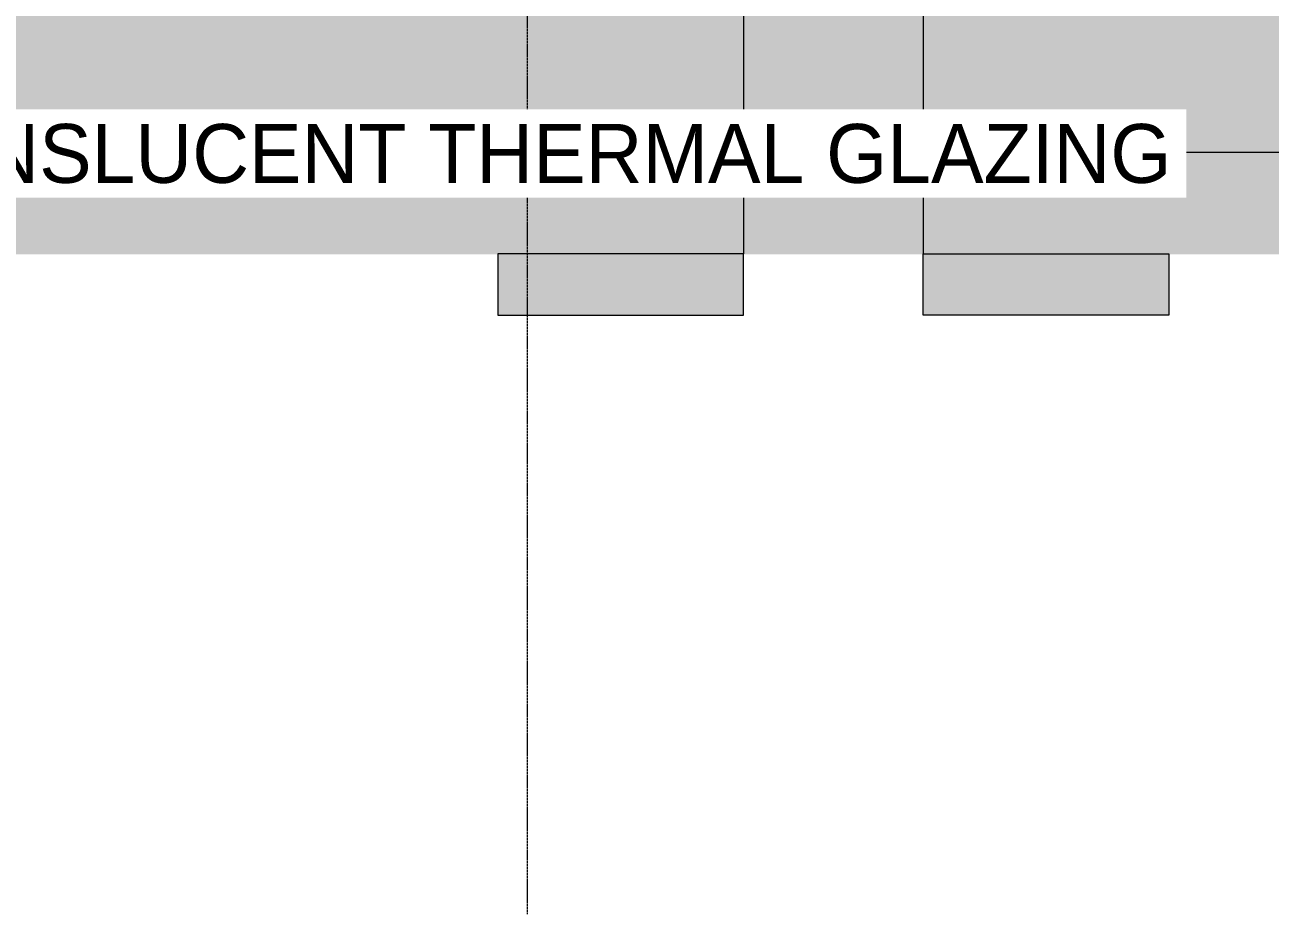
# Model space of a CAD drawing. Header units: inches. Extents: x 21380 to 98133, y -290 to 853.
# Drawn here: x 38837.8 to 39202.7, y -273.2 to -12.6 of the extents above; entities that cross this region are included whole.
import ezdxf

# ---------------------------------------------------------------- set-up
doc = ezdxf.new("R2010")
doc.units = ezdxf.units.IN
doc.header["$MEASUREMENT"] = 0
doc.linetypes.add('Grid Line 1_2_', pattern=[0.875, 0.5, -0.125, 0.125, -0.125])
for name, color, linetype, lineweight in [('A-ANNO-IDEN', 131, 'Continuous', 9), ('C-TOPO', 7, 'Continuous', 9), ('G-ANNO-SYMB', 111, 'Continuous', 9), ('S-GRID', 1, 'Continuous', 9)]:
    doc.layers.add(name, color=color, linetype=linetype, lineweight=lineweight)
doc.styles.add('Century Gothic', font='GOTHIC.TTF', dxfattribs={"height": 17.245342})

# ---------------------------------------------------------------- blocks, each defined once
blk = doc.blocks.new('Section - 3_32_ x 3_8_-18514-Building Section - East_West looking South')
at = {"layer": 'G-ANNO-SYMB'}
blk.add_hatch(color=256, dxfattribs=at).paths.add_polyline_path([(-22946.16, -26.7), (-22874.16, -26.7), (-22874.16, -44.7), (-22946.16, -44.7)], flags=0)
for p, q in [((-22946.16, -26.7), (-22946.16, -44.7)), ((-22874.16, -26.7), (-22946.16, -26.7)), ((-22874.16, -44.7), (-22874.16, -26.7)), ((-22946.16, -44.7), (-22874.16, -44.7))]:
    blk.add_line(p, q, dxfattribs=at)

msp = doc.modelspace()

# ---------------------------------------------------------------- hatches: boundary and pattern name
at = {"layer": 'C-TOPO'}
h = msp.add_hatch(dxfattribs=at)
h.set_pattern_fill('FP_34', color=256, style=0, pattern_type=2)
h.set_pattern_definition([(0, (-87574.236, 98.42), (48, 48), [48, -48]), (0, (-87574.236, 116.42), (48, 48), [48, -48]), (0, (-87574.236, 134.42), (48, 48), [48, -48]), (90, (-87568.236, 140.42), (-48, 48), [48, -48]), (90, (-87550.236, 140.42), (-48, 48), [48, -48]), (90, (-87532.236, 140.42), (-48, 48), [48, -48])])
h.paths.add_polyline_path([(39527.78, -79.82), (39668.15, -79.82), (39668.15, 0), (39484.03, 0), (39484.03, -36), (39487.03, -36), (39487.03, -48), (39469.03, -48), (39469.03, -36), (39474.03, -36), (39474.03, -6), (35266.78, -6), (35266.78, -36), (35271.78, -36), (35271.78, -48), (35253.78, -48), (35253.78, -36), (35256.78, -36), (35256.78, 0), (35176.28, 0), (35176.28, -79.82), (39487.03, -79.82)], flags=0)

# ---------------------------------------------------------------- linework, layer by layer
at = {"layer": 'A-ANNO-IDEN', "color": 153}
msp.add_line((39241.59, -50.06), (39173.8, -50.06), dxfattribs=at)
at = {"layer": 'G-ANNO-SYMB'}
for p, q in [((39048.31, 737.16), (39048.31, -79.66)), ((39101, 737.16), (39101, -79.66))]:
    msp.add_line(p, q, dxfattribs=at)
at = {"layer": 'S-GRID', "linetype": 'Grid Line 1_2_'}
msp.add_line((38985.03, -273.16), (38985.03, 671.89), dxfattribs=at)

# ---------------------------------------------------------------- block references
at = {"layer": 'G-ANNO-SYMB'}
msp.add_blockref('Section - 3_32_ x 3_8_-18514-Building Section - East_West looking South', (61922.47, -52.96), dxfattribs=at)
at = {"layer": 'G-ANNO-SYMB', "extrusion": (0, 0, -1)}
msp.add_blockref('Section - 3_32_ x 3_8_-18514-Building Section - East_West looking South', (-16226.84, -52.96), dxfattribs=at)

# ---------------------------------------------------------------- next in the draw order: texts
at = {"layer": 'A-ANNO-IDEN', "insert": (39173.8, -41.67), "char_height": 17.2453, "width": 452.736, "attachment_point": 3, "line_spacing_factor": 0.984117, "style": 'Century Gothic', "bg_fill": 3, "box_fill_scale": 1.25, "bg_fill_color": 0, "bg_fill_transparency": 0}
msp.add_mtext('TRANSLUCENT THERMAL GLAZING', dxfattribs=at)

doc.saveas('drawing.dxf')
